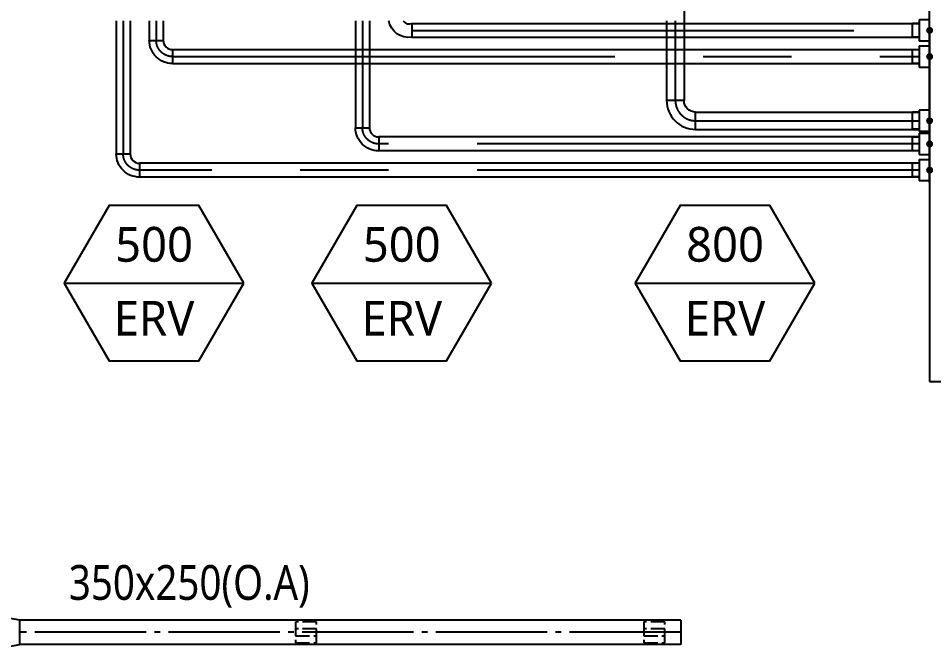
# Model space of a CAD drawing. Header units: millimetres. Extents: x 61566 to 667441, y 0 to 118800.
# Drawn here: x 268197 to 281343, y 44671 to 53743 of the extents above; entities that cross this region are included whole.
import ezdxf
from ezdxf.enums import TextEntityAlignment as Align

# ---------------------------------------------------------------- set-up
doc = ezdxf.new("R2010")
doc.units = ezdxf.units.MM
doc.header["$LTSCALE"] = 200
for name, pattern in [('CEN6', [12, 10, -0.75, 0.5, -0.75]), ('CENTER', [50.8, 31.75, -6.35, 6.35, -6.35]), ('H6', [6.5, 5, -1.5])]:
    doc.linetypes.add(name, pattern=pattern)
for name, color, linetype in [('1 OA', 4, 'Continuous'), ('DUCT', 7, 'Continuous'), ('LG-TEXT', 2, 'Continuous'), ('LG-장비번호', 7, 'Continuous'), ('환기(RA)', 2, 'Continuous'), ('환기(SA)', 3, 'Continuous')]:
    doc.layers.add(name, color=color, linetype=linetype)
doc.styles.add('LG전자', font='malgun.ttf')
doc.styles.add('SUNJIN', font='malgun.ttf')

# ---------------------------------------------------------------- blocks, each defined once
blk = doc.blocks.new('장비번호')
at = {"layer": 'LG-장비번호', "color": 0}
blk.add_line((-516, 0), (516, 0), dxfattribs=at)
blk.add_lwpolyline([(516, 0), (258, 446.8), (-258, 446.8), (-516, 0), (-258, -446.8), (258, -446.8)], close=True, dxfattribs=at)
blk = doc.blocks.new('ELBOW_90_150')
at = {"layer": 'DUCT', "color": 0}
blk.add_lwpolyline([(175, 250, 0.414214), (-75, 0), (75, 0, -0.414214), (175, 100), (175, 250)], format="xyb", dxfattribs=at)
at = {"layer": 'DUCT', "color": 1, "linetype": 'CENTER'}
blk.add_arc((175, 0), 175, 90, 180, dxfattribs=at)
blk = doc.blocks.new('A$C58F70F0B')
at = {"color": 0}
for p, q in [((52, 100), (52, 5)), ((243, 0), (57, 0)), ((248, 100), (248, 5))]:
    blk.add_line(p, q, dxfattribs=at)
at = {"color": 0, "const_width": 20}
blk.add_lwpolyline([(300, 250), (0, 250)], dxfattribs=at)
at = {"color": 0}
blk.add_lwpolyline([(300, 250), (300, 105, -0.414214), (295, 100), (5, 100, -0.414214), (0, 105), (0, 250)], format="xyb", close=True, dxfattribs=at)
for centre, start, end in [((57, 5), 180, 270), ((243, 5), 270, 0)]:
    blk.add_arc(centre, 5, start, end, dxfattribs=at)
blk = doc.blocks.new('A$C3E546C15')
at = {"color": 0}
for p, q in [((0, 32), (0, 268)), ((100, 273), (5, 273)), ((100, 27), (5, 27))]:
    blk.add_line(p, q, dxfattribs=at)
blk.add_lwpolyline([(250, 0), (105, 0, -0.414214), (100, 5), (100, 295, -0.414214), (105, 300), (250, 300)], format="xyb", close=True, dxfattribs=at)
at = {"color": 0, "const_width": 20}
blk.add_lwpolyline([(250, 0), (250, 300)], dxfattribs=at)
at = {"color": 0}
for centre, start, end in [((5, 268), 90, 180), ((5, 32), 180, 270)]:
    blk.add_arc(centre, 5, start, end, dxfattribs=at)
blk = doc.blocks.new('_Dot')
at = {"color": 0, "linetype": 'ByBlock', "lineweight": -2}
blk.add_line((-0.5, 0), (-1, 0), dxfattribs=at)
at = {"color": 0, "linetype": 'ByBlock', "const_width": 0.5}
blk.add_lwpolyline([(-0.25, 0, 1), (0.25, 0, 1)], format="xyb", close=True, dxfattribs=at)

msp = doc.modelspace()

# ---------------------------------------------------------------- linework, layer by layer
at = {"layer": '1 OA'}
for p, q in [((277714, 45096.5), (268220, 45096.5)), ((277714, 45096.5), (277714, 44746.5)), ((277714, 44746.5), (268220, 44746.5))]:
    msp.add_line(p, q, dxfattribs=at)
at = {"layer": '1 OA', "color": 1, "linetype": 'CEN6', "ltscale": 0.8}
msp.add_line((277714, 44921.5), (268220, 44921.5), dxfattribs=at)
at = {"layer": '1 OA'}
msp.add_lwpolyline([(268220, 44746.5), (268220, 45096.5), (267784, 45171.5), (267784, 44671.5)], close=True, dxfattribs=at)
at = {"layer": '1 OA', "color": 2, "linetype": 'H6', "ltscale": 0.2}
for points in [[(272480, 45071.5), (272180, 45071.5), (272180, 44771.5), (272480, 44771.5), (272480, 45071.5)], [(272480, 44972), (272180, 44972), (272180, 44871), (272480, 44871), (272480, 44972)], [(277480, 45071.5), (277180, 45071.5), (277180, 44771.5), (277480, 44771.5), (277480, 45071.5)], [(277480, 44972), (277180, 44972), (277180, 44871), (277480, 44871), (277480, 44972)]]:
    msp.add_lwpolyline(points, dxfattribs=at)
at = {"layer": 'LG-TEXT', "linetype": 'ByBlock', "lineweight": -2}
for p, q in [((281285, 51384.1), (281285, 55572.8)), ((281285, 53469.3), (281285, 48526.4)), ((281285, 53092.6), (281285, 48526.4)), ((281285, 50851.3), (281285, 48526.4)), ((281285, 48526.4), (282007.7, 48526.4))]:
    msp.add_line(p, q, dxfattribs=at)
msp.add_polyline3d([(281285, 50474.6, 0), (281285, 48526.4, 0), (281285, 48526.4, 0)], dxfattribs=at)
at = {"layer": '환기(RA)'}
for p, q in [((270078.7, 53706.2), (270078.7, 53426)), ((270278.7, 53706.2), (270278.7, 53426)), ((273847.9, 53669.3), (281135, 53669.3)), ((273847.9, 53469.3), (281135, 53469.3)), ((270412.1, 53292.6), (281135, 53292.6)), ((270412.1, 53092.6), (281135, 53092.6))]:
    msp.add_line(p, q, dxfattribs=at)
for points in [[(273847.9, 53469.3, -0.402342), (273517.8, 53706.2)], [(273722.9, 53706.2, 0.3659554), (273847.9, 53669.3), (273847.9, 53469.3)]]:
    msp.add_lwpolyline(points, format="xyb", dxfattribs=at)
at = {"layer": '환기(SA)'}
for p, q in [((277757.6, 54945.9, 0), (277757.6, 52562.3, 0)), ((269603.8, 53706.2), (269603.8, 51794.4)), ((269803.8, 53706.2), (269803.8, 51794.4)), ((273039.6, 53706.2), (273039.6, 52171.1)), ((273239.6, 53706.2), (273239.6, 52171.1)), ((277507.6, 53706.2, 0), (277507.6, 52562.3, 0)), ((277924.3, 52395.6, 0), (281135, 52395.6)), ((277924.3, 52145.6, 0), (281135, 52145.6)), ((281135, 52037.8), (273372.5, 52037.8)), ((281135, 51837.8), (273372.2, 51837.8)), ((281135, 51661.1), (269937.2, 51661.1)), ((281135, 51461.1), (269937.2, 51461.1))]:
    msp.add_line(p, q, dxfattribs=at)
at = {"layer": '환기(SA)', "color": 1, "linetype": 'CENTER'}
for p, q in [((269703.8, 53706.2), (269703.8, 51794.4)), ((270178.7, 53706.2), (270178.7, 53426)), ((273139.6, 53706.2), (273139.6, 52171.1)), ((277632.6, 53706.2, 0), (277632.6, 52562.3, 0)), ((273847.9, 53569.3), (281135, 53569.3)), ((270412.1, 53192.6), (281135, 53192.6)), ((277924.3, 52270.6, 0), (281135, 52270.6)), ((281135, 51937.8), (273373, 51937.8)), ((281135, 51561.1), (269937.2, 51561.1))]:
    msp.add_line(p, q, dxfattribs=at)

# ---------------------------------------------------------------- block references
at = {"layer": 'DUCT', "color": 7, "xscale": -1}
for name, p, rotation in [('A$C58F70F0B', (281035, 53419.3), 270), ('A$C58F70F0B', (281035, 53042.6), 270), ('A$C3E546C15', (281035, 52420.6), 180), ('A$C58F70F0B', (281035, 51787.8), 270), ('A$C58F70F0B', (281035, 51411.1), 270)]:
    msp.add_blockref(name, p, dxfattribs=dict(at, rotation=rotation))
at = {"layer": 'LG-TEXT', "xscale": 100, "yscale": 100, "zscale": 100}
for p, rotation in [((281285, 53569.3), 90), ((281285, 53192.6), 90), ((281285, 52270.6), 270), ((281285, 51937.8), 90), ((281285, 51561.1), 90)]:
    msp.add_blockref('_Dot', p, dxfattribs=dict(at, rotation=rotation))
at = {"layer": 'LG-장비번호', "color": 2, "xscale": 2.5, "yscale": 2.5, "zscale": 2.5}
for p in [(270147.3, 49936.7), (273704.1, 49936.7), (278346.8, 49936.7)]:
    msp.add_blockref('장비번호', p, dxfattribs=at)
at = {"layer": '환기(RA)', "xscale": -1.333333333333333, "yscale": 1.333333333333333, "zscale": 1.333333333333333, "rotation": 180}
msp.add_blockref('ELBOW_90_150', (270178.7, 53426), dxfattribs=at)
at = {"layer": '환기(SA)'}
for p, xscale, yscale, zscale, rotation in [((277924.3, 52270.6, 0), 1.666666666666667, 1.666666666666667, 1.666666666666667, 90), ((273139.6, 52171.1), -1.333333333333333, 1.333333333333333, 1.333333333333333, 180), ((269703.8, 51794.4), -1.333333333333333, 1.333333333333333, 1.333333333333333, 180)]:
    msp.add_blockref('ELBOW_90_150', p, dxfattribs=dict(at, xscale=xscale, yscale=yscale, zscale=zscale, rotation=rotation))

# ---------------------------------------------------------------- texts
at = {"layer": '1 OA', "style": 'SUNJIN', "width": 0.85}
msp.add_text('350x250(O.A)', height=500, dxfattribs=at).set_placement((270652.3, 45637.8), align=Align.MIDDLE_CENTER)
at = {"layer": 'LG-장비번호', "color": 2, "style": 'LG전자'}
for s, p in [('500', (270147.3, 50495.3)), ('500', (273704.1, 50495.3)), ('800', (278346.8, 50495.3)), ('ERV', (270147.3, 49433.3)), ('ERV', (273704.1, 49433.3)), ('ERV', (278346.8, 49433.3))]:
    msp.add_text(s, height=500, dxfattribs=at).set_placement(p, align=Align.MIDDLE_CENTER)

doc.saveas('drawing.dxf')
